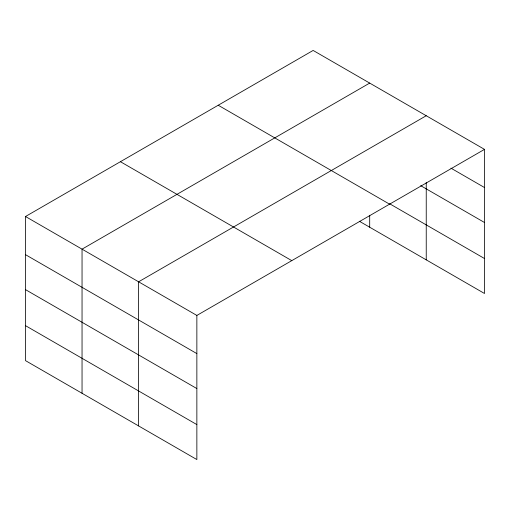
<?xml version="1.0" encoding="UTF-8"?>
<svg xmlns="http://www.w3.org/2000/svg" width="510" height="510" viewBox="0 0 510 510"><rect width="100%" height="100%" fill="white"/><g stroke="black" fill="none" stroke-linecap="round" stroke-linejoin="round"><path stroke-width="0.76" d="M484.5 149.373L313.14 50.439L25.5 216.508L25.5 360.627L196.86 459.561L196.86 315.435L484.5 149.373L484.5 293.492L359.346 221.238M426.239 182.503L426.239 259.858M369.693 83.085L82.046 249.154L82.046 393.28M426.239 115.732L138.599 281.8L138.599 425.926M450.916 168.141L484.5 187.533M420.718 185.678L484.5 222.5M389.691 203.79L484.5 258.525M218.223 105.239L389.576 204.172M120.424 161.702L291.777 260.635M25.5 216.508L196.86 315.435M25.5 254.668L196.86 353.602M25.5 289.635L196.86 388.569M25.5 325.66L196.86 424.594M369.693 215.29L369.693 227.211"/></g></svg>
